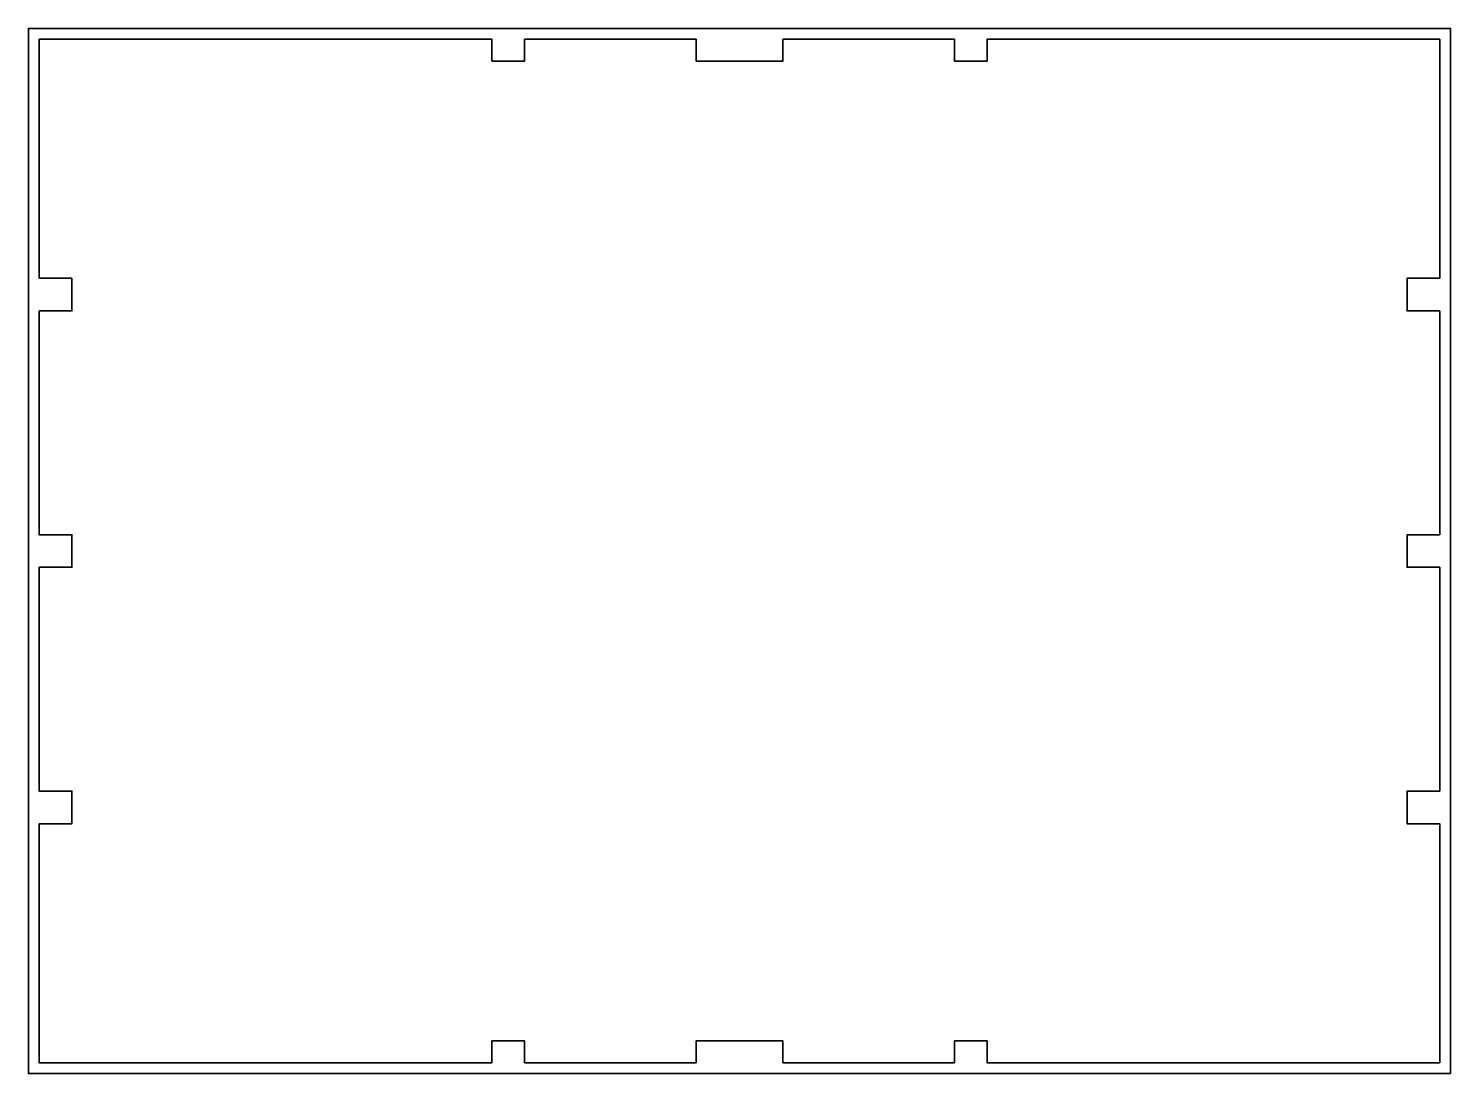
# Model space of a CAD drawing. Header units: millimetres. Extents: x -223 to 432, y -92 to 389.
import ezdxf

# ---------------------------------------------------------------- set-up
doc = ezdxf.new("R2010")
doc.units = ezdxf.units.MM
doc.header["$MEASUREMENT"] = 0
doc.layers.get('0').update_dxf_attribs({"lineweight": 0})
doc.layers.add('Safety', color=7, linetype='Continuous', lineweight=0)

msp = doc.modelspace()

# ---------------------------------------------------------------- linework, layer by layer
at = {"color": 250, "lineweight": 35, "true_color": 0x231f20}
msp.add_lwpolyline([(105, 374), (85, 374), (85, 384), (6, 384), (6, 374), (-9, 374), (-9, 384), (-217.5, 384), (-217.5, 274), (-202.5, 274), (-202.5, 259), (-217.5, 259), (-217.5, 156), (-202.5, 156), (-202.5, 141), (-217.5, 141), (-217.5, 38), (-202.5, 38), (-202.5, 23), (-217.5, 23), (-217.5, -87), (-9, -87), (-9, -77), (6, -77), (6, -87), (85, -87), (85, -77), (105, -77), (125, -77), (125, -87), (204, -87), (204, -77), (219, -77), (219, -87), (427.5, -87), (427.5, 23), (412.5, 23), (412.5, 38), (427.5, 38), (427.5, 141), (412.5, 141), (412.5, 156), (427.5, 156), (427.5, 259), (412.5, 259), (412.5, 274), (427.5, 274), (427.5, 384), (219, 384), (219, 374), (204, 374), (204, 384), (125, 384), (125, 374)], close=True, dxfattribs=at)
at = {"layer": 'Safety', "color": 250, "lineweight": 35, "true_color": 0x231f20}
msp.add_lwpolyline([(432.5, -92), (-222.5, -92), (-222.5, 389), (432.5, 389)], close=True, dxfattribs=at)

doc.saveas('drawing.dxf')
